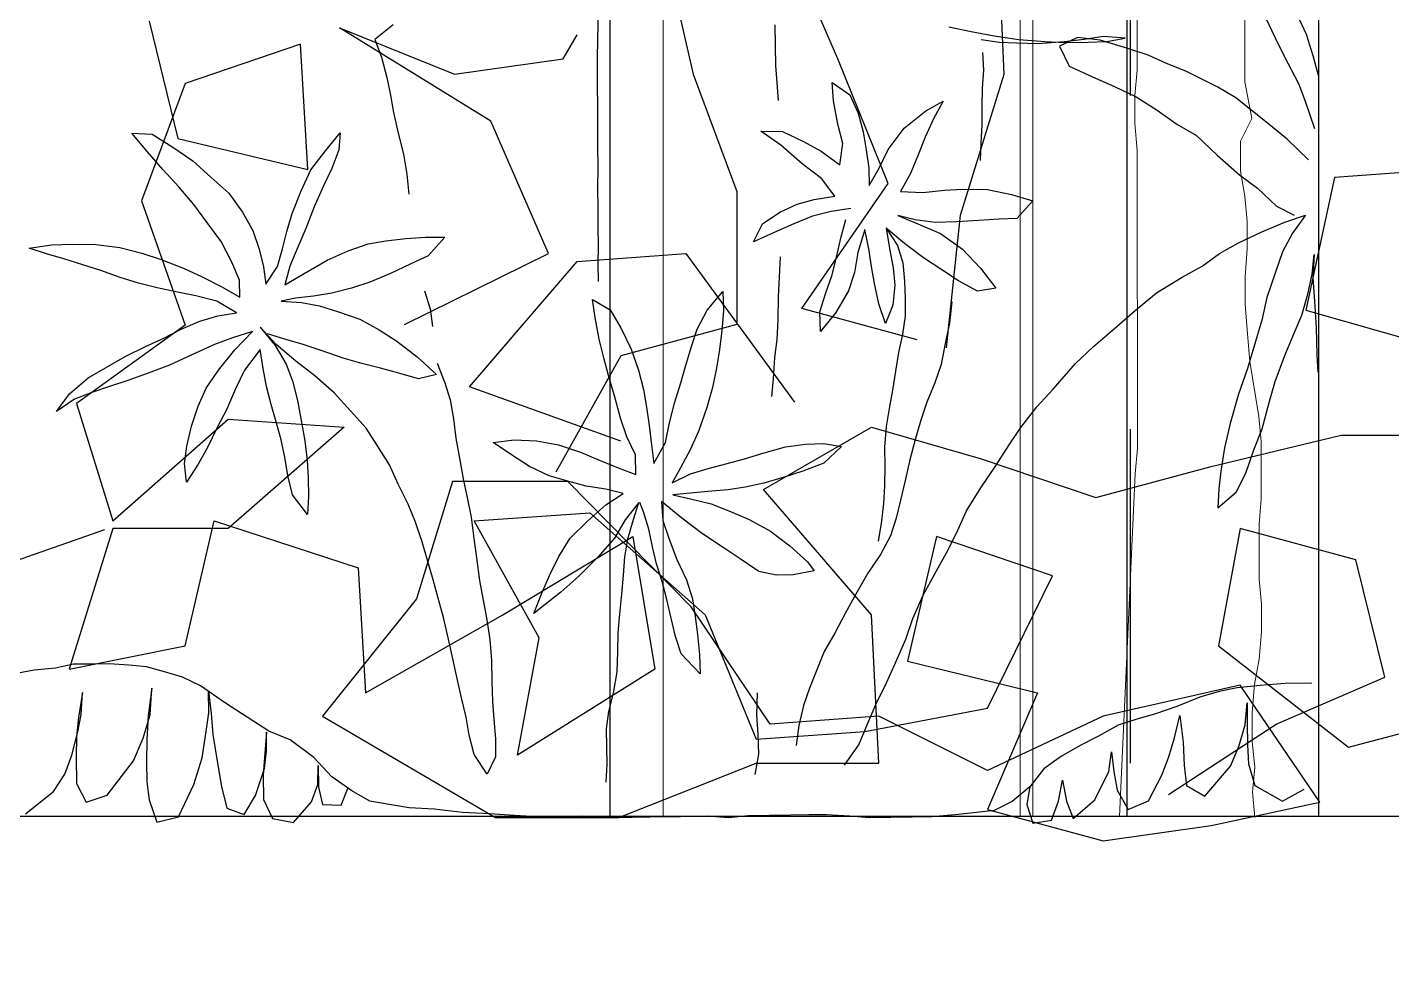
# Model space of a CAD drawing. Header units: metres. Extents: x -58 to 722, y -1100 to 345.
# Drawn here: x 25.523 to 26.034, y 109.64 to 109.997 of the extents above; entities that cross this region are included whole.
import ezdxf

# ---------------------------------------------------------------- set-up
doc = ezdxf.new("R2010")
doc.units = ezdxf.units.M
doc.header["$MEASUREMENT"] = 0
doc.linetypes.add('CENTER2', pattern=[1.125, 0.75, -0.125, 0.125, -0.125])
doc.linetypes.add('CENTERX2', pattern=[4, 2.5, -0.5, 0.5, -0.5])
doc.layers.add('FSR_ARQ_002MURO', color=150, linetype='Continuous', lineweight=30)
doc.layers.add('FSR_ARQ_006ARBOLES', color=74, linetype='Continuous', lineweight=0)
for name, color, linetype in [('FSR_ARQ_005VEGETACION', 64, 'Continuous'), ('FSR_ARQ_016EJES', 135, 'CENTER2'), ('FSR_ARQ_29PERFILES ACERO', 143, 'Continuous')]:
    doc.layers.add(name, color=color, linetype=linetype)

# ---------------------------------------------------------------- blocks, each defined once
blk = doc.blocks.new('arbustos 01')
at = {"layer": 'FSR_ARQ_005VEGETACION', "color": 104}
for p, q in [((188.82358, -31.74868), (188.81813, -31.76007)), ((188.80515, -31.75869), (188.80885, -31.75071)), ((189.02628, -31.75469), (189.02616, -31.7634)), ((189.09981, -31.74963), (189.10019, -31.76045)), ((189.18512, -31.75472), (189.19274, -31.76081)), ((188.80229, -31.76755), (188.80515, -31.75869)), ((188.81813, -31.76007), (188.81443, -31.76771)), ((188.88053, -31.76016), (188.8896, -31.7596)), ((188.88838, -31.76163), (188.88053, -31.76016)), ((188.8896, -31.7596), (188.89762, -31.76073)), ((188.89095, -31.76105), (188.90037, -31.75999)), ((188.90037, -31.75999), (188.90784, -31.76351)), ((188.93423, -31.75935), (188.92481, -31.76076)), ((188.94469, -31.75744), (188.93423, -31.75935)), ((188.95395, -31.75551), (188.94469, -31.75744)), ((189.10019, -31.76045), (189.10026, -31.76896)), ((188.87103, -31.76728), (188.87945, -31.76449)), ((188.87945, -31.76449), (188.89095, -31.76105)), ((188.8959, -31.76191), (188.88838, -31.76163)), ((188.90547, -31.76204), (188.8959, -31.76191)), ((188.89762, -31.76073), (188.90599, -31.7617)), ((188.90784, -31.76351), (188.9038, -31.77183)), ((188.91402, -31.76164), (188.90547, -31.76204)), ((188.90599, -31.7617), (188.91692, -31.76254)), ((188.92481, -31.76076), (188.91402, -31.76164)), ((188.91692, -31.76254), (188.92564, -31.76231)), ((188.92564, -31.76231), (188.93283, -31.76207)), ((188.93283, -31.76207), (188.94054, -31.76098)), ((188.93994, -31.76625), (188.93951, -31.77351)), ((189.02616, -31.7634), (189.02605, -31.77161)), ((189.19274, -31.76081), (189.19007, -31.76819)), ((188.80013, -31.77572), (188.80229, -31.76755)), ((188.81443, -31.76771), (188.80846, -31.77908)), ((188.85504, -31.77407), (188.86363, -31.7706)), ((188.86363, -31.7706), (188.87103, -31.76728)), ((188.9038, -31.77183), (188.89296, -31.77681)), ((189.02605, -31.77161), (189.02544, -31.77878)), ((189.10026, -31.76896), (189.10028, -31.77995)), ((189.19007, -31.76819), (189.18773, -31.77654)), ((188.84196, -31.78057), (188.85504, -31.77407)), ((188.89296, -31.77681), (188.88505, -31.7803)), ((188.93951, -31.77351), (188.94009, -31.78104)), ((189.18773, -31.77654), (189.18627, -31.78387)), ((188.80846, -31.77908), (188.80563, -31.7864)), ((188.83454, -31.78508), (188.84196, -31.78057)), ((188.88505, -31.7803), (188.87593, -31.78462)), ((188.94009, -31.78104), (188.94016, -31.78857)), ((189.00253, -31.77864), (188.99511, -31.78384)), ((189.00192, -31.78633), (189.00253, -31.77864)), ((189.02544, -31.77878), (189.025, -31.78613)), ((189.10028, -31.77995), (189.10017, -31.78864)), ((188.80563, -31.7864), (188.80171, -31.7978)), ((188.82279, -31.79433), (188.83454, -31.78508)), ((188.87593, -31.78462), (188.8673, -31.79014)), ((188.94016, -31.78857), (188.94023, -31.79643)), ((188.96356, -31.79042), (188.95626, -31.78639)), ((188.95626, -31.78639), (188.96027, -31.7938)), ((188.99511, -31.78384), (188.99159, -31.79149)), ((189.00007, -31.79605), (189.00192, -31.78633)), ((189.10017, -31.78864), (189.10006, -31.79626)), ((189.18627, -31.78387), (189.18497, -31.79121)), ((188.81311, -31.80223), (188.82279, -31.79433)), ((188.8673, -31.79014), (188.85901, -31.79601)), ((188.96027, -31.7938), (188.96375, -31.80137)), ((188.97252, -31.79773), (188.96356, -31.79042)), ((188.99159, -31.79149), (188.9896, -31.79916)), ((189.18497, -31.79121), (189.18297, -31.80024)), ((188.85901, -31.79601), (188.85091, -31.80069)), ((188.94023, -31.79643), (188.94064, -31.80379)), ((188.97924, -31.80654), (188.97252, -31.79773)), ((188.9896, -31.79916), (188.9883, -31.80666)), ((188.99808, -31.80406), (189.00007, -31.79605)), ((189.02311, -31.7991), (189.01434, -31.80325)), ((189.03218, -31.79888), (189.02311, -31.7991)), ((189.02389, -31.80475), (189.03218, -31.79888)), ((189.10006, -31.79626), (189.10012, -31.80477)), ((189.18297, -31.80024), (189.1808, -31.80842)), ((189.21333, -31.80708), (189.20722, -31.79955)), ((189.20722, -31.79955), (189.20775, -31.80674)), ((189.2854, -31.80017), (189.27682, -31.80555)), ((189.29383, -31.79975), (189.2854, -31.80017)), ((189.28734, -31.80755), (189.29383, -31.79975)), ((188.80427, -31.81083), (188.81311, -31.80223)), ((188.85091, -31.80069), (188.84225, -31.80895)), ((188.94064, -31.80379), (188.94088, -31.81115)), ((188.96375, -31.80137), (188.96673, -31.80876)), ((188.99933, -31.81297), (188.99808, -31.80406)), ((189.01434, -31.80325), (189.0071, -31.80726)), ((189.0149, -31.81249), (189.02389, -31.80475)), ((189.10012, -31.80477), (189.09999, -31.81434)), ((189.27682, -31.80555), (189.2685, -31.81129)), ((188.84225, -31.80895), (188.83291, -31.81703)), ((188.96673, -31.80876), (188.96987, -31.8165)), ((188.9829, -31.81428), (188.97924, -31.80654)), ((188.9883, -31.80666), (188.98717, -31.81434)), ((189.0071, -31.80726), (188.99933, -31.81297)), ((189.1808, -31.80842), (189.17949, -31.81678)), ((189.20775, -31.80674), (189.21066, -31.8144)), ((189.21942, -31.81505), (189.21333, -31.80708)), ((189.2685, -31.81129), (189.26096, -31.81801)), ((189.28104, -31.81491), (189.28734, -31.80755)), ((188.83291, -31.81703), (188.82548, -31.82257)), ((188.96987, -31.8165), (188.97405, -31.82408)), ((188.98708, -31.82152), (188.9829, -31.81428)), ((188.98717, -31.81434), (188.98708, -31.82152)), ((189.00695, -31.81854), (189.0149, -31.81249)), ((189.09999, -31.81434), (189.10006, -31.82268)), ((189.17949, -31.81678), (189.1787, -31.82515)), ((189.21066, -31.8144), (189.2141, -31.82172)), ((189.22338, -31.82371), (189.21942, -31.81505)), ((189.27438, -31.82209), (189.28104, -31.81491)), ((188.82548, -31.82257), (188.81752, -31.83016)), ((188.94824, -31.82304), (188.93781, -31.82324)), ((188.95576, -31.82349), (188.94824, -31.82304)), ((189.00138, -31.82599), (189.00695, -31.81854)), ((189.10006, -31.82268), (189.09995, -31.83065)), ((189.2141, -31.82172), (189.21806, -31.83037)), ((189.26096, -31.81801), (189.25351, -31.82465)), ((189.26808, -31.82937), (189.27438, -31.82209)), ((188.92786, -31.82533), (188.91894, -31.82795)), ((188.91894, -31.82795), (188.92568, -31.83522)), ((188.93781, -31.82324), (188.92786, -31.82533)), ((188.96481, -31.82447), (188.95576, -31.82349)), ((188.97405, -31.82408), (188.96481, -31.82447)), ((189.00991, -31.8273), (189.00138, -31.82599)), ((189.01706, -31.82928), (189.00991, -31.8273)), ((189.22724, -31.83315), (189.22338, -31.82371)), ((189.25351, -31.82465), (189.24782, -31.83264)), ((188.81418, -31.83678), (188.8055, -31.83393)), ((188.8055, -31.83393), (188.81087, -31.84135)), ((188.81752, -31.83016), (188.81028, -31.83382)), ((188.97511, -31.83401), (188.96685, -31.83749)), ((188.9679, -31.83579), (188.97511, -31.83401)), ((188.99464, -31.83103), (189.00283, -31.83233)), ((189.00283, -31.83233), (189.01067, -31.83432)), ((189.01067, -31.83432), (189.01849, -31.83751)), ((189.0242, -31.83262), (189.01706, -31.82928)), ((189.03148, -31.83751), (189.0242, -31.83262)), ((189.09995, -31.83065), (189.10002, -31.83863)), ((189.21806, -31.83037), (189.22149, -31.83946)), ((189.22936, -31.84072), (189.22724, -31.83315)), ((189.24782, -31.83264), (189.24355, -31.84029)), ((189.26221, -31.83726), (189.26808, -31.82937)), ((188.8237, -31.84084), (188.81418, -31.83678)), ((188.92568, -31.83522), (188.93303, -31.83549)), ((188.93303, -31.83549), (188.94157, -31.83612)), ((188.94157, -31.83612), (188.95079, -31.83659)), ((188.95079, -31.83659), (188.95968, -31.83688)), ((188.96685, -31.83749), (188.9574, -31.84146)), ((188.95968, -31.83688), (188.9679, -31.83579)), ((188.97239, -31.8456), (188.98, -31.83921)), ((188.98, -31.83921), (188.97528, -31.84649)), ((188.98, -31.83921), (188.97868, -31.84774)), ((188.98723, -31.84785), (188.98888, -31.83984)), ((188.98888, -31.83984), (188.99183, -31.84945)), ((188.99875, -31.84288), (188.9968, -31.83567)), ((189.01849, -31.83751), (189.02665, -31.84104)), ((189.03515, -31.84491), (189.03148, -31.83751)), ((189.10002, -31.83863), (189.09991, -31.84661)), ((189.22149, -31.83946), (189.22484, -31.84722)), ((189.25678, -31.84481), (189.26221, -31.83726)), ((188.81087, -31.84135), (188.81504, -31.84911)), ((188.83338, -31.84542), (188.8237, -31.84084)), ((188.84136, -31.8498), (188.83338, -31.84542)), ((188.9574, -31.84146), (188.94824, -31.84801)), ((188.96444, -31.85165), (188.97239, -31.8456)), ((189.00069, -31.85128), (188.99875, -31.84288)), ((189.02665, -31.84104), (189.03515, -31.84491)), ((189.17161, -31.84304), (189.16372, -31.84302)), ((189.16372, -31.84302), (189.17062, -31.85083)), ((189.17994, -31.84351), (189.17161, -31.84304)), ((189.18826, -31.8445), (189.17994, -31.84351)), ((189.1956, -31.84585), (189.18826, -31.8445)), ((189.20381, -31.8487), (189.1956, -31.84585)), ((189.23121, -31.84792), (189.22936, -31.84072)), ((189.24355, -31.84029), (189.24096, -31.84797)), ((189.25232, -31.85344), (189.25678, -31.84481)), ((188.80277, -31.85834), (188.80185, -31.85029)), ((188.80185, -31.85029), (188.80241, -31.86005)), ((188.81504, -31.84911), (188.818, -31.85752)), ((188.84847, -31.85503), (188.84136, -31.8498)), ((188.94824, -31.84801), (188.94078, -31.85594)), ((188.97528, -31.84649), (188.97313, -31.85365)), ((188.97868, -31.84774), (188.97704, -31.85575)), ((188.98611, -31.85519), (188.98723, -31.84785)), ((188.99183, -31.84945), (188.99325, -31.85768)), ((189.00247, -31.85866), (189.00069, -31.85128)), ((189.02412, -31.85126), (189.02491, -31.86803)), ((189.09991, -31.84661), (189.09998, -31.85424)), ((189.17062, -31.85083), (189.17802, -31.85421)), ((189.21262, -31.85255), (189.20381, -31.8487)), ((189.22484, -31.84722), (189.2281, -31.85506)), ((189.23333, -31.85522), (189.23121, -31.84792)), ((189.24096, -31.84797), (189.23909, -31.85539)), ((189.2897, -31.84961), (189.28168, -31.85233)), ((189.29886, -31.84734), (189.2897, -31.84961)), ((189.30881, -31.84605), (189.29886, -31.84734)), ((189.31865, -31.84592), (189.30881, -31.84605)), ((189.32733, -31.84622), (189.31865, -31.84592)), ((189.3222, -31.852), (189.32941, -31.84988)), ((189.33662, -31.84758), (189.32733, -31.84622)), ((189.32941, -31.84988), (189.33662, -31.84758)), ((188.85678, -31.85959), (188.84847, -31.85503)), ((188.94078, -31.85594), (188.93435, -31.86423)), ((188.94995, -31.8612), (188.95719, -31.85634)), ((188.95719, -31.85634), (188.96444, -31.85165)), ((188.97313, -31.85365), (188.97234, -31.86133)), ((188.97704, -31.85575), (188.97643, -31.86292)), ((188.98481, -31.86235), (188.98611, -31.85519)), ((189.09998, -31.85424), (189.09989, -31.8615)), ((189.17802, -31.85421), (189.18621, -31.85813)), ((189.22212, -31.85817), (189.21262, -31.85255)), ((189.2281, -31.85506), (189.2303, -31.86289)), ((189.2381, -31.86256), (189.23333, -31.85522)), ((189.23909, -31.85539), (189.2381, -31.86256)), ((189.24903, -31.86084), (189.25232, -31.85344)), ((189.27215, -31.8561), (189.26465, -31.85955)), ((189.28168, -31.85233), (189.27215, -31.8561)), ((189.29878, -31.85975), (189.3068, -31.85693)), ((189.3068, -31.85693), (189.31428, -31.85455)), ((189.31428, -31.85455), (189.3222, -31.852)), ((188.80241, -31.86005), (188.80176, -31.86961)), ((188.80454, -31.86674), (188.80277, -31.85834)), ((188.818, -31.85752), (188.82162, -31.86817)), ((188.86747, -31.86623), (188.85678, -31.85959)), ((188.94202, -31.86553), (188.94995, -31.8612)), ((188.97234, -31.86133), (188.97207, -31.86851)), ((188.98299, -31.87071), (188.98481, -31.86235)), ((188.99325, -31.85768), (188.99571, -31.86541)), ((189.00511, -31.86622), (189.00247, -31.85866)), ((189.18621, -31.85813), (189.19485, -31.86179)), ((189.19485, -31.86179), (189.20244, -31.86429)), ((189.2303, -31.86289), (189.22212, -31.85817)), ((189.24902, -31.86802), (189.24903, -31.86084)), ((189.26465, -31.85955), (189.25644, -31.86369)), ((189.2833, -31.86415), (189.29112, -31.86212)), ((189.29112, -31.86212), (189.29878, -31.85975)), ((188.80698, -31.8755), (188.80454, -31.86674)), ((188.82162, -31.86817), (188.82371, -31.87761)), ((188.87643, -31.87353), (188.86747, -31.86623)), ((188.93435, -31.86423), (188.94202, -31.86553)), ((188.97207, -31.86851), (188.97215, -31.87586)), ((188.97643, -31.86292), (188.97717, -31.87131)), ((188.99571, -31.86541), (189.00089, -31.87437)), ((189.00756, -31.87412), (189.00511, -31.86622)), ((189.02491, -31.86803), (189.02513, -31.87743)), ((189.048, -31.86556), (189.04771, -31.87362)), ((189.05454, -31.87345), (189.048, -31.86556)), ((189.17206, -31.86534), (189.16974, -31.87283)), ((189.20244, -31.86429), (189.21066, -31.86635)), ((189.21066, -31.86635), (189.21836, -31.86752)), ((189.21836, -31.86752), (189.22579, -31.86842)), ((189.22579, -31.86842), (189.2318, -31.86965)), ((189.25644, -31.86369), (189.24902, -31.86802)), ((189.25849, -31.86966), (189.2672, -31.86747)), ((189.2672, -31.86747), (189.27556, -31.86573)), ((189.27556, -31.86573), (189.2833, -31.86415)), ((188.80176, -31.86961), (188.8011, -31.88072)), ((188.88403, -31.88013), (188.87643, -31.87353)), ((188.95273, -31.86995), (188.95364, -31.87886)), ((188.97717, -31.87131), (188.98031, -31.87888)), ((188.98031, -31.87888), (188.98299, -31.87071)), ((189.00728, -31.88232), (189.00756, -31.87412)), ((189.04771, -31.87362), (189.04839, -31.88188)), ((189.05869, -31.88131), (189.05454, -31.87345)), ((189.09479, -31.87329), (189.09043, -31.88076)), ((189.1022, -31.86896), (189.09479, -31.87329)), ((189.10113, -31.87639), (189.1022, -31.86896)), ((189.16974, -31.87283), (189.16878, -31.88017)), ((189.2079, -31.87403), (189.19899, -31.8771)), ((189.21582, -31.87156), (189.2079, -31.87403)), ((189.22328, -31.87016), (189.21582, -31.87156)), ((189.2318, -31.86965), (189.22328, -31.87016)), ((189.25035, -31.87443), (189.25849, -31.86966)), ((188.81063, -31.88393), (188.80698, -31.8755)), ((188.82371, -31.87761), (188.82633, -31.88636)), ((188.95364, -31.87886), (188.95541, -31.88726)), ((188.97215, -31.87586), (188.97324, -31.8834)), ((189.00089, -31.87437), (189.00728, -31.88232)), ((189.02513, -31.87743), (189.02553, -31.88565)), ((189.09941, -31.8855), (189.10113, -31.87639)), ((189.19899, -31.8771), (189.19104, -31.8816)), ((189.25805, -31.87577), (189.25035, -31.87443)), ((189.26564, -31.878), (189.25805, -31.87577)), ((189.27331, -31.8813), (189.26564, -31.878)), ((188.8011, -31.88072), (188.80077, -31.892)), ((188.81411, -31.89218), (188.81063, -31.88393)), ((188.89367, -31.88847), (188.88403, -31.88013)), ((188.97324, -31.8834), (188.97485, -31.89094)), ((189.04839, -31.88188), (189.04935, -31.88969)), ((189.06098, -31.88852), (189.05869, -31.88131)), ((189.09043, -31.88076), (189.08614, -31.88957)), ((189.09753, -31.89318), (189.09941, -31.8855)), ((189.19104, -31.8816), (189.18362, -31.88629)), ((189.2226, -31.8877), (189.23026, -31.8855)), ((189.23026, -31.8855), (189.23747, -31.8832)), ((189.23377, -31.88768), (189.24043, -31.8805)), ((189.24043, -31.8805), (189.23421, -31.88804)), ((189.25103, -31.88995), (189.24369, -31.88222)), ((189.24369, -31.88222), (189.25207, -31.88491)), ((189.25207, -31.88491), (189.25948, -31.88767)), ((189.28062, -31.88503), (189.27331, -31.8813)), ((189.28828, -31.8885), (189.28062, -31.88503)), ((188.82633, -31.88636), (188.82959, -31.89769)), ((188.90126, -31.89559), (188.89367, -31.88847)), ((188.95541, -31.88726), (188.95717, -31.896)), ((188.97485, -31.89094), (188.97611, -31.89883)), ((189.02553, -31.88565), (189.02646, -31.89301)), ((189.04935, -31.88969), (189.05066, -31.89751)), ((189.06319, -31.89582), (189.06098, -31.88852)), ((189.08614, -31.88957), (189.08301, -31.89831)), ((189.18362, -31.88629), (189.1752, -31.89273)), ((189.20595, -31.89333), (189.21512, -31.89017)), ((189.21512, -31.89017), (189.2226, -31.8877)), ((189.22561, -31.89466), (189.23377, -31.88768)), ((189.23421, -31.88804), (189.22967, -31.89586)), ((189.23931, -31.89768), (189.24048, -31.88972)), ((189.24048, -31.88972), (189.24702, -31.89832)), ((189.25783, -31.89837), (189.25103, -31.88995)), ((189.25948, -31.88767), (189.269, -31.89197)), ((189.29674, -31.8927), (189.28828, -31.8885)), ((188.80077, -31.892), (188.80034, -31.89917)), ((188.81807, -31.90301), (188.81411, -31.89218)), ((188.91052, -31.90631), (188.90126, -31.89559)), ((188.95717, -31.896), (188.9598, -31.90356)), ((189.02646, -31.89301), (189.02702, -31.90191)), ((189.06547, -31.90365), (189.06319, -31.89582)), ((189.09557, -31.90051), (189.09753, -31.89318)), ((189.1668, -31.89543), (189.16361, -31.90359)), ((189.1752, -31.89273), (189.16712, -31.90016)), ((189.19047, -31.89755), (189.19821, -31.89553)), ((189.19821, -31.89553), (189.20595, -31.89333)), ((189.21773, -31.90076), (189.22561, -31.89466)), ((189.22967, -31.89586), (189.22691, -31.90318)), ((189.269, -31.89197), (189.27825, -31.89626)), ((189.27825, -31.89626), (189.28707, -31.89957)), ((189.30483, -31.89733), (189.29674, -31.8927)), ((188.82959, -31.89769), (188.83338, -31.90834)), ((188.97611, -31.89883), (188.97737, -31.90671)), ((189.02702, -31.90191), (189.02777, -31.90927)), ((189.05066, -31.89751), (189.05233, -31.90551)), ((189.08301, -31.89831), (189.08104, -31.90635)), ((189.09278, -31.90996), (189.09557, -31.90051)), ((189.16712, -31.90016), (189.17463, -31.90194)), ((189.17463, -31.90194), (189.18281, -31.89966)), ((189.18281, -31.89966), (189.19047, -31.89755)), ((189.20974, -31.90774), (189.21773, -31.90076)), ((189.23788, -31.90511), (189.23931, -31.89768)), ((189.24702, -31.89832), (189.25072, -31.90608)), ((189.26296, -31.9058), (189.25783, -31.89837)), ((189.28707, -31.89957), (189.29554, -31.90261)), ((189.29554, -31.90261), (189.30313, -31.90511)), ((189.31204, -31.90159), (189.30483, -31.89733)), ((189.31984, -31.90817), (189.31204, -31.90159)), ((188.82068, -31.91176), (188.81807, -31.90301)), ((188.91726, -31.91359), (188.91052, -31.90631)), ((188.9598, -31.90356), (188.96311, -31.91164)), ((188.97737, -31.90671), (188.97881, -31.91425)), ((189.05233, -31.90551), (189.05461, -31.91388)), ((189.06811, -31.91202), (189.06547, -31.90365)), ((189.08104, -31.90635), (189.0797, -31.91369)), ((189.16361, -31.90359), (189.16146, -31.91075)), ((189.2029, -31.91527), (189.20974, -31.90774)), ((189.22691, -31.90318), (189.22476, -31.91167)), ((189.23592, -31.91262), (189.23788, -31.90511)), ((189.25072, -31.90608), (189.2545, -31.91482)), ((189.26632, -31.91329), (189.26296, -31.9058)), ((189.30313, -31.90511), (189.31054, -31.9076)), ((189.31054, -31.9076), (189.31777, -31.91036)), ((189.32524, -31.9156), (189.31984, -31.90817)), ((188.82361, -31.92274), (188.82068, -31.91176)), ((188.83338, -31.90834), (188.83681, -31.92053)), ((188.92398, -31.92223), (188.91726, -31.91359)), ((188.96311, -31.91164), (188.96557, -31.9192)), ((189.05461, -31.91388), (189.05794, -31.92341)), ((189.07012, -31.92029), (189.06811, -31.91202)), ((189.0797, -31.91369), (189.07862, -31.9213)), ((189.09054, -31.91835), (189.09278, -31.90996)), ((189.16146, -31.91075), (189.15999, -31.91859)), ((189.22476, -31.91167), (189.22342, -31.91927)), ((189.23387, -31.91986), (189.23592, -31.91262)), ((189.26904, -31.92158), (189.26632, -31.91329)), ((189.31777, -31.91036), (189.32524, -31.9156)), ((188.96557, -31.9192), (188.96802, -31.92778)), ((188.97881, -31.91425), (188.98007, -31.92179)), ((189.08795, -31.92603), (189.09054, -31.91835)), ((189.15999, -31.91859), (189.15902, -31.92661)), ((189.19642, -31.92254), (189.2029, -31.91527)), ((189.22342, -31.91927), (189.22188, -31.92776)), ((189.2545, -31.91482), (189.25839, -31.92214)), ((188.82708, -31.93151), (188.82361, -31.92274)), ((188.83681, -31.92053), (188.83923, -31.93065)), ((188.92884, -31.92947), (188.92398, -31.92223)), ((188.98007, -31.92179), (188.98064, -31.93035)), ((189.05794, -31.92341), (189.06146, -31.93126)), ((189.07179, -31.92847), (189.07012, -31.92029)), ((189.07862, -31.9213), (189.07763, -31.92935)), ((189.19162, -31.92983), (189.19642, -31.92254)), ((189.23182, -31.92736), (189.23387, -31.91986)), ((189.25839, -31.92214), (189.26227, -31.93026)), ((189.27097, -31.92994), (189.26904, -31.92158)), ((188.83923, -31.93065), (188.84081, -31.94042)), ((188.93454, -31.93827), (188.92884, -31.92947)), ((188.96802, -31.92778), (188.97014, -31.93568)), ((188.98064, -31.93035), (188.98053, -31.93838)), ((189.006, -31.92891), (188.99863, -31.93005)), ((188.99863, -31.93005), (189.00589, -31.93706)), ((189.01353, -31.9291), (189.006, -31.92891)), ((189.02194, -31.93028), (189.01353, -31.9291)), ((189.03077, -31.93279), (189.02194, -31.93028)), ((189.07663, -31.93723), (189.07179, -31.92847)), ((189.07763, -31.92935), (189.07663, -31.93723)), ((189.0843, -31.93361), (189.08795, -31.92603)), ((189.11637, -31.92934), (189.10719, -31.93241)), ((189.12552, -31.92778), (189.11637, -31.92934)), ((189.13474, -31.92729), (189.12552, -31.92778)), ((189.14359, -31.92847), (189.13474, -31.92729)), ((189.13626, -31.93334), (189.14359, -31.92847)), ((189.15902, -31.92661), (189.15754, -31.93497)), ((189.18664, -31.93774), (189.19162, -31.92983)), ((189.22188, -31.92776), (189.22097, -31.93599)), ((189.23021, -31.93452), (189.23182, -31.92736)), ((189.26227, -31.93026), (189.26625, -31.9375)), ((189.27202, -31.93713), (189.27097, -31.92994)), ((188.83037, -31.94113), (188.82708, -31.93151)), ((188.97014, -31.93568), (188.97207, -31.94425)), ((189.03889, -31.93529), (189.03077, -31.93279)), ((189.04614, -31.93717), (189.03889, -31.93529)), ((189.06146, -31.93126), (189.0657, -31.93929)), ((189.08419, -31.94176), (189.0843, -31.93361)), ((189.09908, -31.93593), (189.0915, -31.93893)), ((189.10719, -31.93241), (189.09908, -31.93593)), ((189.12839, -31.93846), (189.13626, -31.93334)), ((189.15754, -31.93497), (189.15588, -31.94418)), ((189.22097, -31.93599), (189.22052, -31.94317)), ((189.22896, -31.94222), (189.23021, -31.93452)), ((188.83437, -31.94905), (188.83037, -31.94113)), ((188.84081, -31.94042), (188.84157, -31.94778)), ((188.94057, -31.94724), (188.93454, -31.93827)), ((188.98053, -31.93838), (188.98076, -31.94659)), ((189.00589, -31.93706), (189.01471, -31.94037)), ((189.01471, -31.94037), (189.02248, -31.94287)), ((189.05409, -31.93931), (189.04614, -31.93717)), ((189.06141, -31.94154), (189.05409, -31.93931)), ((189.06908, -31.94519), (189.06141, -31.94154)), ((189.0657, -31.93929), (189.06908, -31.94519)), ((189.0915, -31.93893), (189.08419, -31.94176)), ((189.11252, -31.94454), (189.12018, -31.94234)), ((189.12018, -31.94234), (189.12839, -31.93846)), ((189.18307, -31.94576), (189.18664, -31.93774)), ((189.22698, -31.95026), (189.22896, -31.94222)), ((189.26625, -31.9375), (189.27121, -31.94492)), ((189.27121, -31.94492), (189.27202, -31.93713)), ((188.84157, -31.94778), (188.84197, -31.95565)), ((188.9466, -31.9569), (188.94057, -31.94724)), ((188.97207, -31.94425), (188.97401, -31.95249)), ((188.98076, -31.94659), (188.98118, -31.95378)), ((189.02248, -31.94287), (189.03087, -31.94538)), ((189.03087, -31.94538), (189.03864, -31.94708)), ((189.03864, -31.94708), (189.04581, -31.94807)), ((189.08949, -31.94963), (189.0967, -31.94787)), ((189.0967, -31.94787), (189.10487, -31.94656)), ((189.10487, -31.94656), (189.11252, -31.94454)), ((189.15588, -31.94418), (189.15441, -31.95134)), ((189.17897, -31.95413), (189.18307, -31.94576)), ((189.22052, -31.94317), (189.22033, -31.95097)), ((188.84197, -31.95565), (188.83437, -31.94905)), ((188.97401, -31.95249), (188.97579, -31.95986)), ((189.04581, -31.94807), (189.05422, -31.9488)), ((189.06136, -31.95182), (189.05282, -31.95392)), ((189.05422, -31.9488), (189.06148, -31.94952)), ((189.06874, -31.95015), (189.06136, -31.95182)), ((189.06148, -31.94952), (189.06874, -31.95015)), ((189.06498, -31.95985), (189.07349, -31.95305)), ((189.07349, -31.95305), (189.07294, -31.96085)), ((189.08097, -31.95732), (189.08253, -31.95335)), ((189.08535, -31.96084), (189.08297, -31.95336)), ((189.08297, -31.95336), (189.08864, -31.96062)), ((189.09661, -31.95443), (189.08949, -31.94963)), ((189.15441, -31.95134), (189.15276, -31.95953)), ((189.22033, -31.95097), (189.22085, -31.95833)), ((189.22085, -31.95833), (189.22698, -31.95026)), ((188.95074, -31.96619), (188.9466, -31.9569)), ((188.98118, -31.95378), (188.98209, -31.96217)), ((189.0448, -31.95709), (189.03704, -31.96045)), ((189.05282, -31.95392), (189.0448, -31.95709)), ((189.07874, -31.96456), (189.08097, -31.95732)), ((189.10415, -31.961), (189.09661, -31.95443)), ((189.17586, -31.96153), (189.17897, -31.95413)), ((188.97579, -31.95986), (188.97826, -31.96725)), ((188.98209, -31.96217), (188.98336, -31.96954)), ((189.03704, -31.96045), (189.02811, -31.96529)), ((189.05638, -31.96638), (189.06498, -31.95985)), ((189.07294, -31.96085), (189.07035, -31.9687)), ((189.07723, -31.97181), (189.07874, -31.96456)), ((189.08747, -31.96849), (189.08535, -31.96084)), ((189.08864, -31.96062), (189.09305, -31.9683)), ((189.11149, -31.96828), (189.10415, -31.961)), ((189.15276, -31.95953), (189.15162, -31.9684)), ((189.17309, -31.96974), (189.17586, -31.96153)), ((188.95491, -31.97428), (188.95074, -31.96619)), ((188.97826, -31.96725), (188.98243, -31.975)), ((189.02811, -31.96529), (189.02014, -31.97139)), ((189.04868, -31.97151), (189.05638, -31.96638)), ((189.07035, -31.9687), (189.06714, -31.97717)), ((189.08878, -31.97604), (189.08747, -31.96849)), ((189.09305, -31.9683), (189.09995, -31.97619)), ((189.11618, -31.97588), (189.11149, -31.96828)), ((189.15162, -31.9684), (189.15048, -31.97642)), ((189.17067, -31.97795), (189.17309, -31.96974)), ((188.95975, -31.98307), (188.95491, -31.97428)), ((188.98243, -31.975), (188.98762, -31.98276)), ((189.02014, -31.97139), (189.01269, -31.97811)), ((189.04072, -31.9769), (189.04868, -31.97151)), ((189.07553, -31.97897), (189.07723, -31.97181)), ((189.0893, -31.98359), (189.08878, -31.97604)), ((189.09995, -31.97619), (189.10791, -31.9841)), ((189.12006, -31.98374), (189.11618, -31.97588)), ((189.15048, -31.97642), (189.14916, -31.98581)), ((189.01269, -31.97811), (189.00998, -31.9818)), ((189.00998, -31.9818), (189.01865, -31.98351)), ((189.02582, -31.98361), (189.03303, -31.98211)), ((189.03303, -31.98211), (189.04072, -31.9769)), ((189.06714, -31.97717), (189.06303, -31.98562)), ((189.07322, -31.9862), (189.07553, -31.97897)), ((189.16853, -31.98555), (189.17067, -31.97795)), ((188.96458, -31.99202), (188.95975, -31.98307)), ((188.98762, -31.98276), (188.99263, -31.99155)), ((189.01865, -31.98351), (189.02582, -31.98361)), ((189.06303, -31.98562), (189.06053, -31.99348)), ((189.07134, -31.99371), (189.07322, -31.9862)), ((189.08999, -31.99148), (189.0893, -31.98359)), ((189.10791, -31.9841), (189.11544, -31.99068)), ((189.12333, -31.99105), (189.12006, -31.98374)), ((189.14916, -31.98581), (189.14786, -31.99332)), ((189.16638, -31.99314), (189.16853, -31.98555)), ((188.9689, -32.00166), (188.96458, -31.99202)), ((188.99263, -31.99155), (188.99697, -31.9993)), ((189.09085, -31.99992), (189.08999, -31.99148)), ((189.11544, -31.99068), (189.12264, -31.99636)), ((189.12658, -31.99961), (189.12333, -31.99105)), ((189.14786, -31.99332), (189.14638, -32.00133)), ((189.16424, -32.00118), (189.16638, -31.99314)), ((189.06053, -31.99348), (189.05946, -32.00082)), ((189.06946, -32.00149), (189.07134, -31.99371)), ((189.12264, -31.99636), (189.12658, -31.99961)), ((188.97186, -32.01025), (188.9689, -32.00166)), ((188.99697, -31.9993), (189.0013, -32.00774)), ((189.05946, -32.00082), (189.05847, -32.00825)), ((189.06768, -32.00909), (189.06946, -32.00149)), ((189.09146, -32.00764), (189.09085, -31.99992)), ((189.14638, -32.00133), (189.14489, -32.01037)), ((189.16216, -32.01028), (189.16424, -32.00118)), ((188.97617, -32.02005), (188.97186, -32.01025)), ((189.0013, -32.00774), (189.00582, -32.01533)), ((189.05847, -32.00825), (189.05773, -32.01667)), ((189.06527, -32.01641), (189.06768, -32.00909)), ((189.09162, -32.01544), (189.09146, -32.00764)), ((189.14489, -32.01037), (189.14426, -32.01909)), ((189.16028, -32.01841), (189.16216, -32.01028)), ((189.00582, -32.01533), (189.01193, -32.03063)), ((189.09194, -32.02387), (189.09162, -32.01544)), ((188.97982, -32.02848), (188.97617, -32.02005)), ((189.05745, -32.02464), (189.06527, -32.01641)), ((189.05773, -32.01667), (189.05745, -32.02464)), ((189.14426, -32.01909), (189.14414, -32.0278)), ((189.15857, -32.02664), (189.16028, -32.01841)), ((189.28031, -32.0239), (189.28777, -32.02178)), ((189.28777, -32.02178), (189.2952, -32.02114)), ((189.2952, -32.02114), (189.30338, -32.02051)), ((189.30338, -32.02051), (189.3108, -32.02061)), ((189.3108, -32.02061), (189.31822, -32.02071)), ((189.31822, -32.02071), (189.32563, -32.02229)), ((189.09342, -32.03275), (189.09194, -32.02387)), ((189.15669, -32.03468), (189.15857, -32.02664)), ((189.26538, -32.02964), (189.27286, -32.02603)), ((189.27286, -32.02603), (189.28031, -32.0239)), ((189.32563, -32.02229), (189.33453, -32.02316)), ((189.33453, -32.02316), (189.34341, -32.02476)), ((188.80281, -32.02856), (188.81395, -32.02871)), ((188.81395, -32.02871), (188.82433, -32.02959)), ((188.82433, -32.02959), (188.83397, -32.03047)), ((188.83397, -32.03047), (188.84138, -32.03205)), ((188.84138, -32.03205), (188.84951, -32.03439)), ((188.98431, -32.03743), (188.97982, -32.02848)), ((189.01193, -32.03063), (189.0144, -32.03784)), ((189.03362, -32.03263), (189.03401, -32.0417)), ((189.09536, -32.04032), (189.09342, -32.03275)), ((189.14414, -32.0278), (189.14386, -32.03618)), ((189.25489, -32.03692), (189.26538, -32.02964)), ((189.26198, -32.0318), (189.26095, -32.04113)), ((189.26186, -32.04084), (189.26198, -32.0318)), ((189.28627, -32.04178), (189.28552, -32.03061)), ((189.28552, -32.03061), (189.28717, -32.04209)), ((189.31492, -32.04156), (189.31444, -32.03251)), ((189.31444, -32.03251), (189.31611, -32.04279)), ((188.82983, -32.03679), (188.82972, -32.04523)), ((188.83061, -32.04584), (188.82983, -32.03679)), ((188.84951, -32.03439), (188.85911, -32.03823)), ((188.85911, -32.03823), (188.86798, -32.04132)), ((188.98763, -32.04517), (188.98431, -32.03743)), ((189.0144, -32.03784), (189.01634, -32.04624)), ((189.14386, -32.03618), (189.14324, -32.04369)), ((189.15472, -32.04272), (189.15669, -32.03468)), ((189.2459, -32.04274), (189.25489, -32.03692)), ((188.8578, -32.04199), (188.85644, -32.05313)), ((188.86009, -32.05137), (188.8578, -32.04199)), ((188.86798, -32.04132), (188.87612, -32.04366)), ((188.87612, -32.04366), (188.88351, -32.04599)), ((189.03401, -32.0417), (189.03339, -32.0499)), ((189.09632, -32.04751), (189.09536, -32.04032)), ((189.14324, -32.04369), (189.14262, -32.05172)), ((189.15355, -32.05015), (189.15472, -32.04272)), ((189.23691, -32.04856), (189.2459, -32.04274)), ((189.26095, -32.04113), (189.26023, -32.04987)), ((189.26296, -32.0487), (189.26186, -32.04084)), ((189.28915, -32.05147), (189.28627, -32.04178)), ((189.28717, -32.04209), (189.28764, -32.05205)), ((189.31633, -32.04882), (189.31492, -32.04156)), ((189.31611, -32.04279), (189.3169, -32.05094)), ((188.82972, -32.04523), (188.82959, -32.05427)), ((188.8332, -32.05492), (188.83061, -32.04584)), ((188.88351, -32.04599), (188.89161, -32.05055)), ((188.99144, -32.05428), (188.98763, -32.04517)), ((189.01634, -32.04624), (189.01742, -32.05447)), ((189.03339, -32.0499), (189.03311, -32.0581)), ((189.09622, -32.05513), (189.09632, -32.04751)), ((189.1514, -32.05828), (189.15355, -32.05015)), ((189.22795, -32.05215), (189.23691, -32.04856)), ((189.23782, -32.0568), (189.23793, -32.04896)), ((189.23793, -32.04896), (189.23869, -32.05952)), ((189.26023, -32.04987), (189.25826, -32.0619)), ((189.26462, -32.05958), (189.26296, -32.0487)), ((189.31891, -32.0585), (189.31633, -32.04882)), ((188.82959, -32.05427), (188.82919, -32.06211)), ((188.83671, -32.06311), (188.8332, -32.05492)), ((188.85644, -32.05313), (188.85601, -32.06277)), ((188.86239, -32.05924), (188.86009, -32.05137)), ((188.89161, -32.05055), (188.89899, -32.05437)), ((188.89899, -32.05437), (188.90709, -32.05893)), ((188.99731, -32.06274), (188.99144, -32.05428)), ((189.09612, -32.06231), (189.09622, -32.05513)), ((189.14262, -32.05172), (189.14252, -32.05924)), ((189.2182, -32.05944), (189.22795, -32.05215)), ((189.28764, -32.05205), (189.28781, -32.0614)), ((189.29325, -32.06087), (189.28915, -32.05147)), ((189.3169, -32.05094), (189.31709, -32.05938)), ((188.8653, -32.06682), (188.86239, -32.05924)), ((188.88624, -32.05715), (188.88523, -32.06528)), ((188.88734, -32.06531), (188.88624, -32.05715)), ((188.90709, -32.05893), (188.91445, -32.06423)), ((189.03311, -32.0581), (189.0347, -32.0665)), ((189.14252, -32.05924), (189.14601, -32.06647)), ((189.14601, -32.06647), (189.1514, -32.05828)), ((189.21067, -32.06751), (189.2182, -32.05944)), ((189.23863, -32.06405), (189.23782, -32.0568)), ((189.23869, -32.05952), (189.23919, -32.06677)), ((189.26809, -32.07078), (189.26462, -32.05958)), ((189.28781, -32.0614), (189.2877, -32.06954)), ((189.30421, -32.07519), (189.29325, -32.06087)), ((189.31709, -32.05938), (189.31694, -32.07024)), ((189.32182, -32.06638), (189.31891, -32.0585)), ((188.82919, -32.06211), (188.82665, -32.07112)), ((188.84739, -32.07562), (188.83671, -32.06311)), ((188.85601, -32.06277), (188.85499, -32.0712)), ((188.87089, -32.07745), (188.8653, -32.06682)), ((188.88523, -32.06528), (188.88391, -32.0731)), ((188.89321, -32.07715), (188.88734, -32.06531)), ((188.91445, -32.06423), (188.92029, -32.07173)), ((189.09655, -32.06976), (189.09612, -32.06231)), ((189.21633, -32.06284), (189.21621, -32.07188)), ((189.21653, -32.07068), (189.21633, -32.06284)), ((189.2424, -32.07525), (189.23863, -32.06405)), ((189.23919, -32.06677), (189.23906, -32.07702)), ((189.25826, -32.0619), (189.25662, -32.07153)), ((189.32654, -32.07368), (189.32182, -32.06638)), ((188.8151, -32.07759), (188.80613, -32.07265)), ((188.82665, -32.07112), (188.8151, -32.07759)), ((188.85499, -32.0712), (188.84739, -32.07562)), ((188.90658, -32.06889), (188.90496, -32.07761)), ((188.90827, -32.07765), (188.90658, -32.06889)), ((188.92029, -32.07173), (188.92763, -32.07777)), ((188.92029, -32.07173), (188.92152, -32.07904)), ((189.20242, -32.07334), (189.21067, -32.06751)), ((189.20676, -32.07929), (189.20384, -32.07202)), ((189.21621, -32.07188), (189.2146, -32.0791)), ((189.21914, -32.07795), (189.21653, -32.07068)), ((189.25662, -32.07153), (189.25439, -32.08054)), ((189.27454, -32.08413), (189.26809, -32.07078)), ((189.2877, -32.06954), (189.2867, -32.07706)), ((189.31694, -32.07024), (189.31292, -32.07802)), ((188.87928, -32.08118), (188.87089, -32.07745)), ((188.88391, -32.0731), (188.87928, -32.08118)), ((188.90215, -32.08481), (188.89321, -32.07715)), ((188.90496, -32.07761), (188.90215, -32.08481)), ((188.91118, -32.08553), (188.90827, -32.07765)), ((188.92763, -32.07777), (188.935, -32.08159)), ((189.18675, -32.07907), (189.19493, -32.07769)), ((189.19493, -32.07769), (189.20242, -32.07334)), ((189.22656, -32.0865), (189.21914, -32.07795)), ((189.23906, -32.07702), (189.23533, -32.08481)), ((189.24711, -32.08316), (189.2424, -32.07525)), ((189.2867, -32.07706), (189.28355, -32.08637)), ((189.31292, -32.07802), (189.30421, -32.07519)), ((189.33818, -32.08289), (189.32654, -32.07368)), ((188.92152, -32.07904), (188.919, -32.08684)), ((188.935, -32.08159), (188.94242, -32.08243)), ((188.94242, -32.08243), (188.95131, -32.08329)), ((188.95131, -32.08329), (188.96095, -32.08417)), ((188.96095, -32.08417), (188.96912, -32.08428)), ((188.96912, -32.08428), (188.97803, -32.0844)), ((188.98694, -32.08452), (188.99511, -32.08389)), ((188.99511, -32.08389), (189.00478, -32.08328)), ((189.00478, -32.08328), (189.0122, -32.08338)), ((189.0122, -32.08338), (189.01962, -32.08348)), ((189.01962, -32.08348), (189.02853, -32.0836)), ((189.02853, -32.0836), (189.03744, -32.08372)), ((189.03744, -32.08372), (189.0456, -32.08457)), ((189.0456, -32.08457), (189.05451, -32.08395)), ((189.05451, -32.08395), (189.06565, -32.0841)), ((189.06565, -32.0841), (189.07827, -32.08427)), ((189.07827, -32.08427), (189.08569, -32.08438)), ((189.09683, -32.08453), (189.10649, -32.08392)), ((189.10649, -32.08392), (189.1154, -32.08404)), ((189.1154, -32.08404), (189.12505, -32.08417)), ((189.12505, -32.08417), (189.13471, -32.08356)), ((189.13471, -32.08356), (189.14511, -32.08295)), ((189.14511, -32.08295), (189.15626, -32.08236)), ((189.15626, -32.08236), (189.16816, -32.08104)), ((189.16816, -32.08104), (189.17856, -32.08044)), ((189.17856, -32.08044), (189.18675, -32.07907)), ((189.2146, -32.0791), (189.20676, -32.07929)), ((189.25439, -32.08054), (189.24711, -32.08316)), ((189.28355, -32.08637), (189.27454, -32.08413)), ((188.919, -32.08684), (188.91118, -32.08553)), ((188.97803, -32.0844), (188.98694, -32.08452)), ((189.08569, -32.08438), (189.09683, -32.08453)), ((189.23533, -32.08481), (189.22656, -32.0865))]:
    blk.add_line(p, q, dxfattribs=at)
blk = doc.blocks.new('arbusto fsr 2')
at = {"layer": 'FSR_ARQ_005VEGETACION', "color": 104}
for p, q in [((276.96001, -32.02738), (276.96277, -31.96612)), ((277.02226, -32.02169), (277.04133, -31.97778)), ((277.08726, -31.98076), (277.07647, -32.02738)), ((277.28026, -32.00757), (277.26947, -32.05148)), ((277.12516, -32.02169), (277.11989, -32.01274)), ((277.15226, -32.045), (277.20898, -32.01003)), ((277.20898, -32.01003), (277.16581, -32.02738)), ((277.22078, -32.06314), (277.22354, -32.01624)), ((277.22354, -32.01624), (277.26671, -32.03088)), ((277.00343, -32.06831), (277.02226, -32.02169)), ((277.16581, -32.02738), (277.12516, -32.02169)), ((276.97633, -32.08024), (276.96001, -32.02738)), ((277.07647, -32.02738), (277.06015, -32.07129)), ((277.26671, -32.03088), (277.28302, -32.07479)), ((277.13068, -32.0946), (277.15226, -32.045)), ((277.26947, -32.05148), (277.22078, -32.06314)), ((276.79587, -32.06314), (276.83628, -32.06612)), ((276.83628, -32.06612), (276.84707, -32.11572)), ((277.03581, -32.1152), (277.00343, -32.06831)), ((277.06015, -32.07129), (277.06015, -32.12117)), ((277.28302, -32.07479), (277.26671, -32.12141)), ((276.9816, -32.12984), (276.97633, -32.08024)), ((277.07923, -32.0946), (277.03857, -32.15017)), ((277.11989, -32.09758), (277.07923, -32.0946)), ((277.18464, -32.12117), (277.13068, -32.0946)), ((277.16029, -32.14448), (277.11989, -32.09758)), ((276.99264, -32.12686), (277.03581, -32.1152)), ((276.84707, -32.11572), (276.79587, -32.13036)), ((277.06015, -32.12117), (277.10357, -32.13282)), ((277.26671, -32.12141), (277.30736, -32.15069)), ((277.10357, -32.13282), (277.12792, -32.17646)), ((277.10357, -32.16481), (277.16029, -32.14448)), ((277.30736, -32.15069), (277.29381, -32.1946)), ((277.0097, -32.15963), (276.96905, -32.17129)), ((277.05011, -32.18295), (277.0097, -32.15963)), ((277.25064, -32.15665), (277.20722, -32.15963)), ((277.20722, -32.15963), (277.25064, -32.19758)), ((277.29381, -32.1946), (277.25064, -32.15665)), ((276.83377, -32.16262), (276.79311, -32.16262)), ((276.88246, -32.17427), (276.83377, -32.16262)), ((276.96905, -32.17129), (276.92563, -32.18593)), ((276.92563, -32.18593), (276.88246, -32.17427)), ((277.07722, -32.22686), (277.1234, -32.17996)), ((277.1234, -32.17996), (277.16657, -32.17996)), ((277.16657, -32.17996), (277.18012, -32.22388)), ((277.0097, -32.22984), (277.05011, -32.18295)), ((277.11512, -32.19162), (277.07195, -32.22984)), ((277.15853, -32.1946), (277.11512, -32.19162)), ((277.13419, -32.23851), (277.15853, -32.1946)), ((277.25591, -32.1946), (277.20195, -32.21222)), ((277.26671, -32.24149), (277.25591, -32.1946)), ((276.82825, -32.20924), (276.87167, -32.19758)), ((276.87167, -32.19758), (276.8797, -32.24149)), ((276.94194, -32.2152), (276.98536, -32.20056)), ((276.98536, -32.20056), (276.99615, -32.24719)), ((277.09905, -32.20056), (277.09077, -32.25017)), ((277.14774, -32.22984), (277.09905, -32.20056)), ((277.25064, -32.19758), (277.29381, -32.19758)), ((277.29381, -32.19758), (277.31013, -32.25017)), ((277.33026, -32.20957), (277.29677, -32.19785)), ((276.81746, -32.25315), (276.82825, -32.20924)), ((277.20195, -32.21222), (277.19919, -32.25911)), ((276.96629, -32.2648), (276.94194, -32.2152)), ((277.0476, -32.27077), (277.07722, -32.22686)), ((277.18012, -32.22388), (277.21526, -32.26779)), ((277.00694, -32.28541), (277.0097, -32.22984)), ((277.07195, -32.22984), (277.05287, -32.27646)), ((277.19919, -32.25911), (277.14774, -32.22984)), ((276.8797, -32.24149), (276.83101, -32.27944)), ((277.14222, -32.28242), (277.13419, -32.23851)), ((277.31013, -32.25017), (277.26671, -32.24149)), ((276.99615, -32.24719), (276.94746, -32.25911)), ((276.85811, -32.27077), (276.81746, -32.25315)), ((277.09077, -32.25017), (277.14222, -32.28242)), ((276.8418, -32.30004), (276.87167, -32.25613)), ((276.87167, -32.25613), (276.92287, -32.26779)), ((276.94746, -32.25911), (276.96629, -32.30275)), ((276.83101, -32.27944), (276.78759, -32.26779)), ((276.92287, -32.26779), (276.96629, -32.28812)), ((277.01221, -32.27348), (276.96629, -32.2648)), ((276.96629, -32.28812), (277.00694, -32.26779)), ((277.00694, -32.26779), (277.0476, -32.27077)), ((277.21526, -32.26779), (277.1505, -32.30573)), ((276.89852, -32.29706), (276.85811, -32.27077)), ((277.05287, -32.27646), (277.01221, -32.27348)), ((277.05287, -32.28541), (277.00694, -32.28541)), ((277.10432, -32.30573), (277.05287, -32.28541)), ((276.88246, -32.30872), (276.8418, -32.30004)), ((276.96629, -32.30275), (276.92287, -32.31441)), ((276.92287, -32.31441), (276.88246, -32.30872)), ((277.1505, -32.30573), (277.10432, -32.30573))]:
    blk.add_line(p, q, dxfattribs=at)
blk = doc.blocks.new('arboles fsr 01')
at = {"layer": 'FSR_ARQ_006ARBOLES', "color": 35}
for points in [[(186.41363, -36.75155), (186.41435, -36.74369), (186.41364, -36.73582), (186.41437, -36.72795), (186.41438, -36.71866), (186.41367, -36.71007), (186.41225, -36.7022), (186.41154, -36.69362), (186.41155, -36.68504), (186.41227, -36.67717), (186.41228, -36.66001), (186.41158, -36.65214), (186.41159, -36.63426), (186.41231, -36.62639), (186.41519, -36.60923), (186.41591, -36.60065), (186.41664, -36.59135), (186.41665, -36.58277), (186.41594, -36.57419), (186.41595, -36.5656), (186.41667, -36.55774), (186.41811, -36.54987), (186.41811, -36.54057), (186.41455, -36.53342), (186.4167, -36.52198), (186.41683, -36.27354)], [(186.44759, -36.27429), (186.44614, -36.29145), (186.44542, -36.30075), (186.4454, -36.31863), (186.44611, -36.32649), (186.44609, -36.44977), (186.4468, -36.45764), (186.44679, -36.46694), (186.44821, -36.48267), (186.44963, -36.49126), (186.45034, -36.49984), (186.45032, -36.51843), (186.45103, -36.5263), (186.45102, -36.53488), (186.4503, -36.54347), (186.45021, -36.63644), (186.45092, -36.64431), (186.45587, -36.75125)]]:
    blk.add_lwpolyline(points, dxfattribs=at)

msp = doc.modelspace()

# ---------------------------------------------------------------- linework, layer by layer
at = {"layer": 'FSR_ARQ_002MURO', "lineweight": 0}
for p, q in [((25.8951, 109.70149), (25.8951, 111.65149)), ((25.89979, 109.70149), (25.89979, 111.65149))]:
    msp.add_line(p, q, dxfattribs=at)
msp.add_lwpolyline([(30.59064, 109.70149), (30.59064, 111.65149), (25.76135, 111.65149), (25.76135, 109.70149)], dxfattribs=at)
at = {"layer": 'FSR_ARQ_016EJES', "linetype": 'CENTERX2', "ltscale": 0.25}
msp.add_line((25.93635, 103.97149), (25.93635, 115.38307), dxfattribs=at)
at = {"layer": 'FSR_ARQ_29PERFILES ACERO', "linetype": 'ByBlock'}
for p, q in [((25.93514, 109.70149), (25.93514, 111.65149)), ((26.00694, 109.70149), (26.00694, 111.65149))]:
    msp.add_line(p, q, dxfattribs=at)
at = {"layer": 'FSR_ARQ_29PERFILES ACERO', "ltscale": 0.01}
msp.add_line((26.33135, 109.70149), (25.21135, 109.70149), dxfattribs=at)
at = {"layer": 'FSR_ARQ_29PERFILES ACERO', "linetype": 'ByBlock'}
msp.add_lwpolyline([(30.61064, 109.70149), (30.61064, 111.67149), (25.74135, 111.67149), (25.74135, 109.70149)], dxfattribs=at)

# ---------------------------------------------------------------- block references
at = {"layer": 'FSR_ARQ_002MURO', "xscale": -1}
msp.add_blockref('arbusto fsr 2', (302.84907, 142.00684), dxfattribs=at)
at = {"layer": 'FSR_ARQ_005VEGETACION', "xscale": -0.9, "yscale": 0.9, "zscale": 0.9}
msp.add_blockref('arbustos 01', (195.92688, 138.57711), dxfattribs=at)
at = {"layer": 'FSR_ARQ_006ARBOLES', "xscale": -1.2, "yscale": 1.2, "zscale": 1.2}
msp.add_blockref('arboles fsr 01', (249.67925, 153.80298), dxfattribs=at)

doc.saveas('drawing.dxf')
